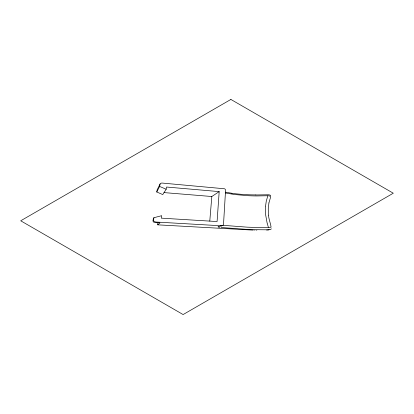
<?xml version="1.0" encoding="UTF-8"?>
<svg xmlns="http://www.w3.org/2000/svg" width="414" height="414" viewBox="0 0 414 414"><rect width="100%" height="100%" fill="white"/><g stroke="black" fill="none" stroke-linecap="round" stroke-linejoin="round"><path stroke-width="0.62" d="M265.477 206.793L265.612 214.69L267.102 222.939M218.018 226.851L222.97 225.247A2.712 1.568 0 0 0 223.498 224.616L225.589 189.917L225.061 189.115A3.462 1.998 0 0 0 224.517 188.774L161.864 183.035A2.934 1.692 0 0 0 160.994 183.273L160.151 183.868L157.206 189.721A2.21 1.278 0 0 0 157.129 189.943L156.751 191.992L162.769 194.575L166.159 189.245L166.537 187.03L219.187 191.61L217.081 221.552L161.3 218.147L161.708 215.689L153.946 217.702L153.403 218.38L152.921 220.983L153.434 221.899A3.4 1.961 0 0 0 154.034 222.282L159.933 222.892L157.786 224.823M265.493 206.545L266.285 201.1L267.791 195.941M209.779 221.107L211.818 196.521L219.187 191.61M157.894 222.773L157.765 223.55A19.505 11.261 0 0 0 157.672 224.269L157.718 224.843L253.244 230.127M221.474 225.832L221.407 226.184M153.946 217.702L153.454 220.346L153.977 221.278A3.467 2.003 0 0 0 154.593 221.666L155.887 222.023L220.812 225.759M156.751 191.992L159.613 186.429L160.016 184.22A2.298 1.33 0 0 1 160.094 183.987M268.909 203.01L268.256 208.93L268.531 215.114M268.934 202.86L270.694 196.805L269.623 196.008A4.005 2.313 0 0 0 267.863 195.739L256.592 195.946A123.072 71.053 0 0 1 248.007 195.687L234.51 194.513L225.402 192.955M271.32 228.807L271.072 229.061M269.768 229.641L269.964 229.594A2.701 1.558 0 0 0 270.849 229.221M269.602 229.682L267.698 229.972M268.893 229.817L259.366 229.739A312.208 180.25 0 0 1 246.496 229.351L221.019 227.498M267.154 230.029L266.673 230.07M222.898 225.299L247.091 227.157A259.966 150.091 0 0 0 259.407 227.493L269.835 227.369A10.51 6.065 0 0 0 271.077 227.177C270.756 223.772 268.665 219.156 268.536 215.161M255.826 194.973L268.143 194.766A2.51 1.449 0 0 1 270.27 195.273A2.448 1.413 0 0 1 270.725 195.765M256.856 230.267L256.571 230.262M254.952 230.205L254.662 230.194M164.032 192.593L211.818 196.521M231.943 193.276L225.449 192.158M219.663 227.281L219.177 227.188M218.882 227.126L218.214 226.944M159.613 186.429L166.164 189.245M268.375 227.25L267.175 223.208M222.199 225.609A2.453 1.418 0 0 1 220.812 225.754M255.826 194.911A108.142 62.431 0 0 1 231.923 193.322M230.883 99.443L20.7 220.791L183.117 314.557L393.3 193.209L230.883 99.443"/></g></svg>
